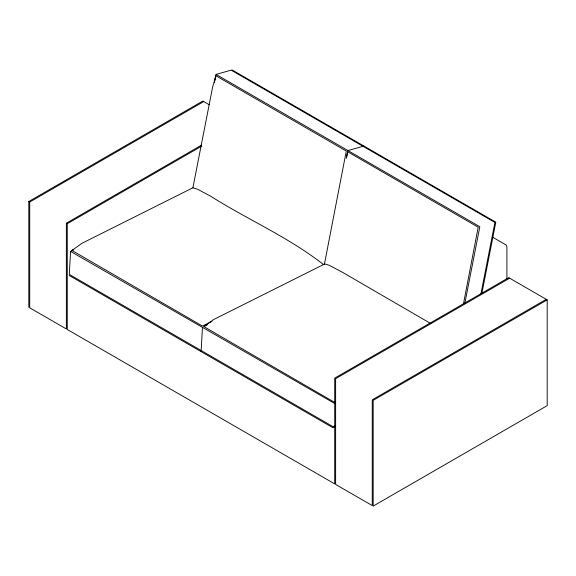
<?xml version="1.0" encoding="UTF-8"?>
<svg xmlns="http://www.w3.org/2000/svg" width="576" height="576" viewBox="0 0 576 576"><rect width="100%" height="100%" fill="white"/><g stroke="black" fill="none" stroke-linecap="round" stroke-linejoin="round"><path stroke-width="0.86" d="M73.332 250.02L70.567 251.402L69.286 274.392L333.065 426.686L334.714 425.858M201.11 351.626L202.457 327.55M211.846 321.422L203.011 325.843L201.996 325.807L71.957 250.452L81.907 243.317L192.902 187.783L212.58 87.286L215.935 75.794L346.298 151.063L324.41 264.305M214.366 82.361L215.568 76.205M214.848 80.554L216.05 74.419L231.142 70.15L494.921 222.444L480.967 293.688M346.255 158.508L347.458 152.352L348.091 151.999L478.188 227.21L463.529 303.523M346.738 156.737L347.94 150.566L363.917 146.045M464.904 302.969L479.83 226.714L216.05 74.419M481.918 293.148L495.806 222.192L232.027 69.898M430.826 323.597L342.583 272.354L329.328 265.32L324.792 263.923L213.797 319.464L203.846 326.599L333.886 401.947L334.901 401.99M28.8 307.274L28.8 201.514L202.824 101.045L209.081 104.659M28.8 201.514L29.714 202.046L203.738 101.578M29.714 202.046L29.714 307.807L66.355 328.954L66.355 223.2L201.528 145.152M66.355 223.2L67.27 223.726L201.665 146.131M509.645 278.194L335.628 378.662L335.628 484.423L372.262 505.57L372.262 399.816L546.286 299.34M547.2 299.873L373.176 400.342L373.176 506.102L547.2 405.634L547.2 299.873L508.73 277.661L334.714 378.13L334.714 483.89L67.27 329.486L67.27 223.726M72.137 250.286L73.721 249.494M204.026 326.434L207.238 324.821M334.714 403.517L70.567 251.402M334.714 426.917L333 427.774L69.221 275.479M192.902 187.783L197.431 189.173L210.694 196.214C247.795 219.722 288.914 237.362 323.561 264.636M492.401 237.074L506.412 245.16L506.902 246.989L506.902 278.719"/></g></svg>
